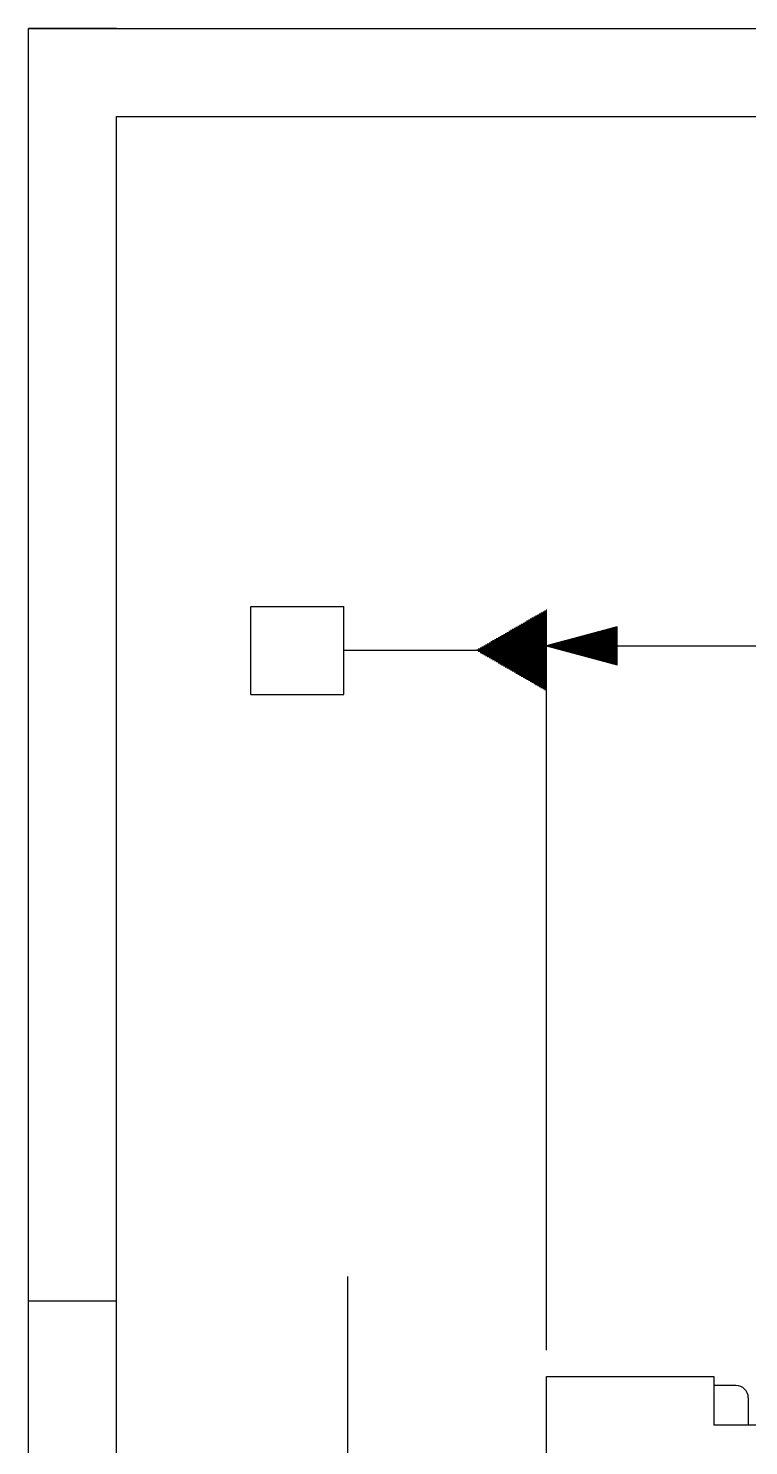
# Model space of a CAD drawing. Extents: x 0 to 420, y 0 to 297.
# Drawn here: x 0 to 40.9, y 216.5 to 297 of the extents above; entities that cross this region are included whole.
import ezdxf

# ---------------------------------------------------------------- set-up
doc = ezdxf.new("R2010")
doc.units = 0
doc.layers.add('541324033_sd', color=7, linetype='CONTINUOUS')

msp = doc.modelspace()

# ---------------------------------------------------------------- linework, layer by layer
at = {"layer": '541324033_sd', "color": 7}
for points in [[(0, 296.999764), (419.998957, 296.999764), (419.998957, 0), (0, 0)], [(4.999952, 291.999363), (414.998556, 291.999363), (414.998556, 4.999952), (4.999952, 4.999952)], [(29.430483, 261.924992), (33.430719, 260.853115), (33.430719, 262.996869)]]:
    msp.add_lwpolyline(points, close=True, dxfattribs=at)
for points in [[(0, 291.999363), (0, 296.999764)], [(4.999952, 296.999764), (0, 296.999764)], [(12.62724, 259.165712), (12.62724, 264.165266)], [(12.62724, 264.165266), (17.913898, 264.165266)], [(17.913898, 259.165712), (17.913898, 264.165266)], [(29.430483, 263.260182), (28.192914, 263.260182)], [(29.430483, 263.318602), (28.294513, 263.318602)], [(29.430483, 263.377868), (28.396028, 263.377868)], [(29.430483, 263.436288), (28.497543, 263.436288)], [(29.430483, 263.494708), (28.599059, 263.494708)], [(29.430483, 263.553128), (28.700912, 263.553128)], [(29.430483, 263.612394), (28.802512, 263.612394)], [(29.430483, 263.670814), (28.904027, 263.670814)], [(29.430483, 263.729234), (29.005542, 263.729234)], [(29.430483, 263.787654), (29.107057, 263.787654)], [(29.430483, 263.84692), (29.208911, 263.84692)], [(29.430483, 263.90534), (29.310511, 263.90534)], [(29.430483, 263.96376), (29.412026, 263.96376)], [(29.430483, 263.96376), (29.412026, 263.96376)], [(29.430483, 221.918399), (29.430483, 263.924814)], [(29.430483, 262.438917), (26.770517, 262.438917)], [(29.430483, 262.497337), (26.872032, 262.497337)], [(29.430483, 262.556604), (26.973547, 262.556604)], [(29.430483, 262.615023), (27.075062, 262.615023)], [(29.430483, 262.673443), (27.176916, 262.673443)], [(29.430483, 262.731863), (27.278516, 262.731863)], [(29.430483, 262.79113), (27.380031, 262.79113)], [(29.430483, 262.84955), (27.481546, 262.84955)], [(29.430483, 262.907969), (27.583061, 262.907969)], [(29.430483, 262.966389), (27.684915, 262.966389)], [(29.430483, 263.025656), (27.786515, 263.025656)], [(29.430483, 263.084076), (27.88803, 263.084076)], [(29.430483, 263.142495), (27.989545, 263.142495)], [(29.430483, 263.201762), (28.09106, 263.201762)], [(33.430719, 262.447384), (31.379844, 262.447384)], [(33.430719, 262.474477), (31.481359, 262.474477)], [(33.430719, 262.50157), (31.583212, 262.50157)], [(33.430719, 262.528664), (31.684727, 262.528664)], [(33.430719, 262.556604), (31.786327, 262.556604)], [(33.430719, 262.583697), (31.887842, 262.583697)], [(33.430719, 262.61079), (31.989357, 262.61079)], [(33.430719, 262.637883), (32.091211, 262.637883)], [(33.430719, 262.664977), (32.192726, 262.664977)], [(33.430719, 262.69207), (32.294326, 262.69207)], [(33.430719, 262.72001), (32.395841, 262.72001)], [(33.430719, 262.747103), (32.497356, 262.747103)], [(33.430719, 262.774196), (32.59921, 262.774196)], [(33.430719, 262.80129), (32.700725, 262.80129)], [(33.430719, 262.828383), (32.802325, 262.828383)], [(33.430719, 262.855476), (32.90384, 262.855476)], [(33.430719, 262.882569), (33.005355, 262.882569)], [(33.430719, 262.910509), (33.107209, 262.910509)], [(33.430719, 262.937603), (33.208724, 262.937603)], [(33.430719, 262.964696), (33.310323, 262.964696)], [(33.430719, 262.991789), (33.411838, 262.991789)], [(33.430719, 262.991789), (33.411838, 262.991789)], [(25.43067, 261.665066), (17.913898, 261.665066)], [(29.430483, 261.676072), (25.449551, 261.676072)], [(29.430483, 261.654059), (25.449551, 261.654059)], [(29.430483, 261.735339), (25.551066, 261.735339)], [(29.430483, 261.793759), (25.65292, 261.793759)], [(29.430483, 261.852179), (25.75452, 261.852179)], [(29.430483, 261.911445), (25.856035, 261.911445)], [(29.430483, 261.969865), (25.95755, 261.969865)], [(29.430483, 262.028285), (26.059065, 262.028285)], [(29.430483, 262.086705), (26.160919, 262.086705)], [(29.430483, 262.145125), (26.262518, 262.145125)], [(29.430483, 262.204391), (26.364033, 262.204391)], [(29.430483, 262.262811), (26.465549, 262.262811)], [(29.430483, 262.321231), (26.567064, 262.321231)], [(29.430483, 262.380497), (26.668917, 262.380497)], [(29.430483, 261.924992), (125.930345, 261.924992)], [(33.430719, 261.930072), (29.449364, 261.930072)], [(33.430719, 261.919912), (29.449364, 261.919912)], [(33.430719, 261.957165), (29.551217, 261.957165)], [(33.430719, 261.892819), (29.551217, 261.892819)], [(33.430719, 261.984258), (29.652733, 261.984258)], [(33.430719, 261.865725), (29.652733, 261.865725)], [(33.430719, 262.012198), (29.754332, 262.012198)], [(33.430719, 261.838632), (29.754332, 261.838632)], [(33.430719, 262.039292), (29.855847, 262.039292)], [(33.430719, 261.811539), (29.855847, 261.811539)], [(33.430719, 262.066385), (29.957362, 262.066385)], [(33.430719, 261.783599), (29.957362, 261.783599)], [(33.430719, 262.093478), (30.059216, 262.093478)], [(33.430719, 261.756506), (30.059216, 261.756506)], [(33.430719, 262.120571), (30.160731, 262.120571)], [(33.430719, 261.729412), (30.160731, 261.729412)], [(33.430719, 262.147665), (30.262331, 262.147665)], [(33.430719, 261.702319), (30.262331, 261.702319)], [(33.430719, 262.174758), (30.363846, 262.174758)], [(33.430719, 261.675226), (30.363846, 261.675226)], [(33.430719, 262.202698), (30.465361, 262.202698)], [(33.430719, 261.648133), (30.465361, 261.648133)], [(33.430719, 262.229791), (30.567215, 262.229791)], [(33.430719, 262.256884), (30.66873, 262.256884)], [(33.430719, 262.283978), (30.77033, 262.283978)], [(33.430719, 262.311071), (30.871845, 262.311071)], [(33.430719, 262.338164), (30.97336, 262.338164)], [(33.430719, 262.366104), (31.075214, 262.366104)], [(33.430719, 262.393197), (31.176729, 262.393197)], [(33.430719, 262.420291), (31.278328, 262.420291)], [(29.430483, 261.595639), (25.551066, 261.595639)], [(29.430483, 261.537219), (25.65292, 261.537219)], [(29.430483, 261.4788), (25.75452, 261.4788)], [(29.430483, 261.419533), (25.856035, 261.419533)], [(29.430483, 261.361113), (25.95755, 261.361113)], [(29.430483, 261.302693), (26.059065, 261.302693)], [(29.430483, 261.243427), (26.160919, 261.243427)], [(29.430483, 261.185007), (26.262518, 261.185007)], [(29.430483, 261.126587), (26.364033, 261.126587)], [(29.430483, 261.067321), (26.465549, 261.067321)], [(29.430483, 261.008901), (26.567064, 261.008901)], [(29.430483, 260.950481), (26.668917, 260.950481)], [(29.430483, 260.892061), (26.770517, 260.892061)], [(29.430483, 260.832795), (26.872032, 260.832795)], [(33.430719, 261.620193), (30.567215, 261.620193)], [(33.430719, 261.593099), (30.66873, 261.593099)], [(33.430719, 261.566006), (30.77033, 261.566006)], [(33.430719, 261.538913), (30.871845, 261.538913)], [(33.430719, 261.51182), (30.97336, 261.51182)], [(33.430719, 261.484726), (31.075214, 261.484726)], [(33.430719, 261.457633), (31.176729, 261.457633)], [(33.430719, 261.429693), (31.278328, 261.429693)], [(33.430719, 261.4026), (31.379844, 261.4026)], [(33.430719, 261.375507), (31.481359, 261.375507)], [(33.430719, 261.348413), (31.583212, 261.348413)], [(33.430719, 261.32132), (31.684727, 261.32132)], [(33.430719, 261.294227), (31.786327, 261.294227)], [(33.430719, 261.266287), (31.887842, 261.266287)], [(33.430719, 261.239194), (31.989357, 261.239194)], [(33.430719, 261.2121), (32.091211, 261.2121)], [(33.430719, 261.185007), (32.192726, 261.185007)], [(33.430719, 261.157914), (32.294326, 261.157914)], [(33.430719, 261.130821), (32.395841, 261.130821)], [(33.430719, 261.102881), (32.497356, 261.102881)], [(33.430719, 261.075787), (32.59921, 261.075787)], [(33.430719, 261.048694), (32.700725, 261.048694)], [(33.430719, 261.021601), (32.802325, 261.021601)], [(33.430719, 260.994508), (32.90384, 260.994508)], [(33.430719, 260.967414), (33.005355, 260.967414)], [(33.430719, 260.939474), (33.107209, 260.939474)], [(33.430719, 260.912381), (33.208724, 260.912381)], [(33.430719, 260.885288), (33.310323, 260.885288)], [(33.430719, 260.858195), (33.411838, 260.858195)], [(33.430719, 260.858195), (33.411838, 260.858195)], [(29.430483, 260.774375), (26.973547, 260.774375)], [(29.430483, 260.715955), (27.075062, 260.715955)], [(29.430483, 260.657535), (27.176916, 260.657535)], [(29.430483, 260.598269), (27.278516, 260.598269)], [(29.430483, 260.539849), (27.380031, 260.539849)], [(29.430483, 260.481429), (27.481546, 260.481429)], [(29.430483, 260.422162), (27.583061, 260.422162)], [(29.430483, 260.363742), (27.684915, 260.363742)], [(29.430483, 260.305323), (27.786515, 260.305323)], [(29.430483, 260.246903), (27.88803, 260.246903)], [(29.430483, 260.187636), (27.989545, 260.187636)], [(29.430483, 260.129216), (28.09106, 260.129216)], [(29.430483, 260.070796), (28.192914, 260.070796)], [(29.430483, 260.012377), (28.294513, 260.012377)], [(29.430483, 259.95311), (28.396028, 259.95311)], [(29.430483, 259.89469), (28.497543, 259.89469)], [(29.430483, 259.83627), (28.599059, 259.83627)], [(29.430483, 259.777004), (28.700912, 259.777004)], [(29.430483, 259.718584), (28.802512, 259.718584)], [(29.430483, 259.660164), (28.904027, 259.660164)], [(29.430483, 259.600898), (29.005542, 259.600898)], [(29.430483, 259.542478), (29.107057, 259.542478)], [(29.430483, 259.484058), (29.208911, 259.484058)], [(29.430483, 259.425638), (29.310511, 259.425638)], [(29.430483, 259.366372), (29.412026, 259.366372)], [(29.430483, 259.366372), (29.412026, 259.366372)], [(12.62724, 259.165712), (17.913898, 259.165712)], [(18.137841, 201.418956), (18.137841, 226.106001)], [(4.999952, 224.699692), (0, 224.699692)], [(33.680739, 201.16919), (29.430483, 201.16919), (29.430483, 220.418956), (38.930737, 220.418956), (38.930737, 217.668989)], [(40.180498, 219.918577), (38.930737, 219.918577)], [(40.88069, 219.218385), (40.88069, 217.668989)], [(116.429922, 217.668989), (38.930737, 217.668989)]]:
    msp.add_lwpolyline(points, dxfattribs=at)
msp.add_open_spline([(40.88069, 219.218385), (40.88069, 219.605311), (40.56717, 219.918577), (40.180498, 219.918577)], degree=3, dxfattribs=at)

doc.saveas('drawing.dxf')
